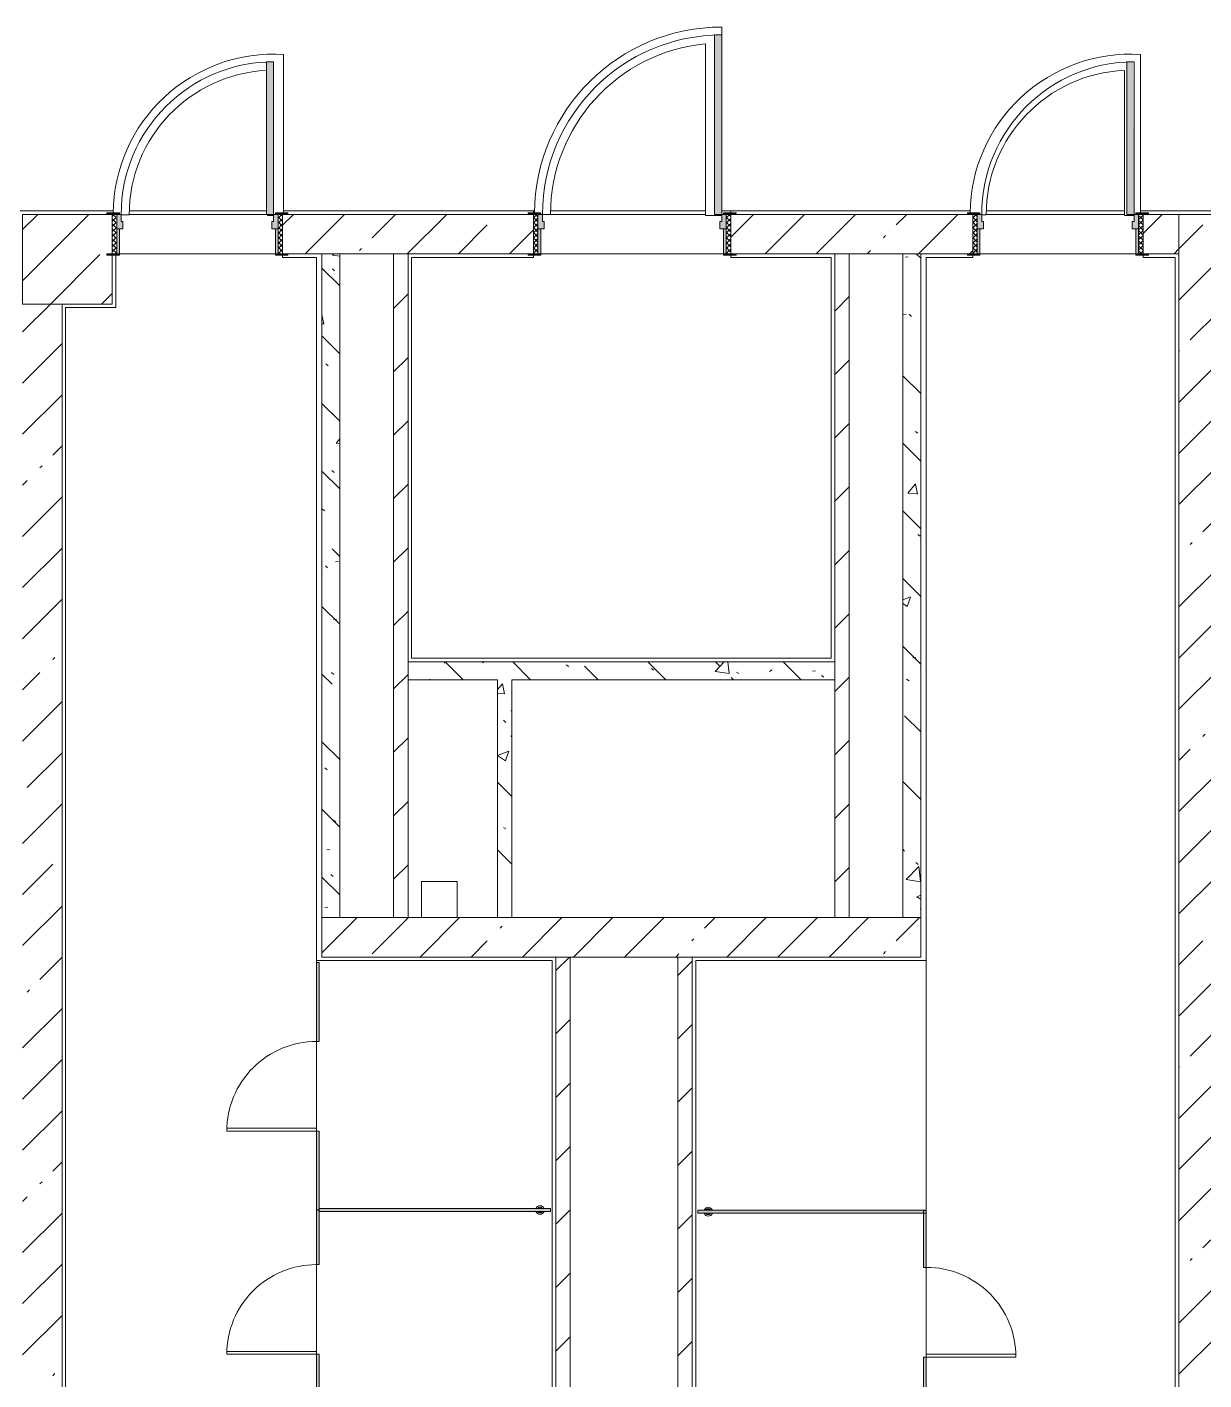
# Model space of a CAD drawing. Header units: millimetres. Extents: x -3724 to 231642, y -8553 to 29017.
# Drawn here: x 145139 to 151704, y 1402 to 8944 of the extents above; entities that cross this region are included whole.
import ezdxf

# ---------------------------------------------------------------- set-up
doc = ezdxf.new("R2010")
doc.units = ezdxf.units.MM
for name, color, linetype, lineweight, true_color in [('A-DOOR-2', 7, 'Continuous', 5, 0xaaaaaa), ('A-DOOR-3', 7, 'Continuous', 5, 0xe2e2e2), ('A-DOOR-FRAM-3', 7, 'Continuous', 5, 0xe2e2e2), ('A-DOOR-FRAM-4', 7, 'Continuous', 5, 0xaaaaaa), ('A-FLOR-1', 7, 'Continuous', 5, 0xaaaaaa), ('A-GENM-2', 7, 'Continuous', 5, 0xe2ddcd), ('I-WALL-5', 7, 'Continuous', 5, 0x787878)]:
    doc.layers.add(name, color=color, linetype=linetype, lineweight=lineweight, true_color=true_color)
for name, color, linetype, lineweight in [('A-DOOR-4', 7, 'Continuous', 5), ('A-GENM-1', 7, 'Continuous', 5), ('A-WALL', 7, 'Continuous', 9), ('I-WALL-3', 7, 'Continuous', 5), ('S-COLS-2', 7, 'Continuous', 5)]:
    doc.layers.add(name, color=color, linetype=linetype, lineweight=lineweight)
pattern_1 = [(45, (79704.28, 0), (-285.1231, 285.1231), []), (45, (79989.4, 0), (-285.1231, 285.1231), [504.031, -100.806, 16.764, -84.042])]
pattern_2 = [(45, (79704.28, 0), (-176.7767, 176.7767), [])]
pattern_3 = [(135, (79704.3, 0), (-377.1708, -377.1708), [533.4, -88.9, 17.78, -88.9]), (135, (79704.3, 376.94), (-377.1708, -377.1708), []), (50, (79704.3, 0), (637.6445, -55.7866), [66.675, -733.425]), (355, (79704.3, 0), (-123.3494, 668.699), [53.34, -586.74]), (100.451, (79757.4, -4.65), (514.299, 612.908), [56.665, -623.315]), (46.184, (79704.3, 177.8), (948.7764, -147.15), [100.012, -1100.137]), (96.636, (79783.3, 165.5), (830.909, 865.997), [84.998, -934.973]), (351.184, (79704.3, 177.8), (830.918, 865.988), [80.01, -880.11]), (21, (79793.2, 133.35), (530.6506, -357.9283), [66.675, -733.425]), (326, (79793.2, 133.35), (216.308, 644.6585), [53.34, -586.74]), (71.451, (79837.4, 103.5), (746.9596, 286.7243), [56.665, -623.315]), (37.5, (79704.28, 0), (10.8105, 295.9426), [16.764, -562.864, 16.764, -578.866, -588.962]), (37.5, (79704.28, 0), (10.8105, 295.9426), [-1175.258, 16.764, -572.198]), (7.5, (79704.28, 0), (233.8692, 350.6318), [16.764, -322.834, 16.764, -549.529, -224.472]), (7.5, (79704.28, 0), (233.8692, 350.6318), [-905.891, 16.764, -207.708]), (327.5, (79506.03, 0), (474.5678, -20.0513), [16.764, -205.486, 16.764, -676.656, -920.115]), (327.5, (79506.03, 0), (474.5678, -20.0513), [-915.67, 16.764, -903.351]), (317.5, (79417.13, 0), (518.4522, 88.9934), [16.764, -272.161, 16.764, -443.738, -653.415]), (317.5, (79417.13, 0), (518.4522, 88.9934), [-749.427, 16.764, -636.651])]
pattern_4 = [(135, (1826.41, 174.685), (-14.14214, -14.14214), []), (225, (1826.41, 174.685), (14.14214, -14.14214), [])]
pattern_5 = [(45, (-296.384, 174.685), (-14.1421, 14.1421), []), (135, (-296.384, 174.685), (-14.1421, -14.1421), [])]

# ---------------------------------------------------------------- blocks, each defined once
blk = doc.blocks.new('BSC_Колонна _Прямоугольная - 500х500-V172-1_3_1_птичка')
at = {"layer": 'S-COLS-2'}
h = blk.add_hatch(dxfattribs=at)
h.set_pattern_fill('FP_133', color=256, style=0, pattern_type=2)
h.set_pattern_definition([(45, (-65660, -7650), (-285.1231, 285.1231), []), (45, (-65374.88, -7650), (-285.1231, 285.1231), [504.031, -100.806, 16.764, -84.042])])
h.paths.add_polyline_path([(-30, -250), (250, -250), (250, 22), (220, 22), (220, 30), (250, 30), (250, 250), (-250, 250), (-250, -250)])
for p, q in [((220, 250), (-250, 250)), ((-250, 250), (-250, -250)), ((250, -250), (250, 22)), ((-250, -250), (250, -250))]:
    blk.add_line(p, q, dxfattribs=at)
blk = doc.blocks.new('110_Дверь_СКБ_1Ст_Внутренняя1 - Д-7_л__950x2100h_Туалет-21784696-1_3_1_птичка')
at = {"layer": 'A-DOOR-2'}
h = blk.add_hatch(dxfattribs=at)
h.set_pattern_fill('FP_98', color=256, style=0, pattern_type=2)
h.set_pattern_definition(pattern_4)
h.paths.add_polyline_path([(487.5, -110), (487.5, 110), (462.5, 110), (462.5, -110)])
at = {"layer": 'A-DOOR-3'}
h = blk.add_hatch(color=256, dxfattribs=at)
h.paths.add_polyline_path([(447.5, 30), (462.5, 30), (462.5, 110), (437.5, 110), (437.5, 70), (427.5, 70), (427.5, 30), (437.5, 30)])
h.paths.add_polyline_path([(-437.5, 30), (-402.5, 30), (-402.5, 70), (-412.5, 70), (-412.5, 110), (-437.5, 108), (-437.5, 86)])
at = {"layer": 'A-DOOR-FRAM-3'}
for points in [[(437.5, 110), (431.8, 960), (397.5, 960), (397.5, 110)], [(-437.5, 110), (-422.5, 110), (-422.5, 118), (-492.5, 117.6), (-492.5, 110), (-462.5, 110)], [(513.8, 110), (517.5, 110), (517.5, 118), (447.5, 118), (447.5, 110), (487.5, 110)], [(-422.5, -110), (-422.5, 30), (-437.5, 30), (-437.5, -110)], [(462.5, -110), (462.5, 30), (447.5, 30), (447.5, -110)], [(-462.5, -118), (-422.5, -118), (-422.5, -110), (-492.5, -110), (-492.5, -118)], [(480.2, -118), (517.5, -118), (517.5, -110), (447.5, -110), (447.5, -118), (462.5, -118)]]:
    blk.add_hatch(color=256, dxfattribs=at).paths.add_polyline_path(points)
at = {"layer": 'A-DOOR-FRAM-4'}
h = blk.add_hatch(dxfattribs=at)
h.set_pattern_fill('FP_99', color=256, style=0, pattern_type=2)
h.set_pattern_definition(pattern_5)
h.paths.add_polyline_path([(-437.5, -110), (-437.5, 110), (-462.5, 108), (-462.5, -110)])
at = {"layer": 'A-DOOR-2'}
for p, q in [((437.5, 960), (397.5, 960)), ((397.5, 960), (397.5, 110)), ((437.5, 110), (437.5, 960)), ((397.5, 110), (437.5, 110))]:
    blk.add_line(p, q, dxfattribs=at)
blk.add_arc((437.5, 110), 850, 90, 180, dxfattribs=at)
at = {"layer": 'A-DOOR-FRAM-4'}
for p, q in [((-422.5, 118), (-492.5, 118)), ((-492.5, 118), (-492.5, 110)), ((-492.5, 110), (-422.5, 110)), ((-437.5, 110), (-462.5, 110)), ((-462.5, 110), (-462.5, -110)), ((-412.5, 110), (-437.5, 110)), ((-437.5, 110), (-437.5, 30)), ((-437.5, -110), (-437.5, 110)), ((-422.5, 110), (-437.5, 110)), ((-437.5, 110), (-437.5, 109)), ((-437.5, 109), (-422.5, 109)), ((-422.5, 110), (-422.5, 118)), ((-422.5, 109), (-422.5, 110)), ((-412.5, 70), (-412.5, 110)), ((437.5, 110), (437.5, 70)), ((462.5, 110), (437.5, 110)), ((517.5, 118), (447.5, 118)), ((447.5, 118), (447.5, 110)), ((462.5, 110), (447.5, 110)), ((447.5, 110), (447.5, 109)), ((447.5, 110), (517.5, 110)), ((447.5, 109), (462.5, 109)), ((462.5, 30), (462.5, 110)), ((487.5, 110), (462.5, 110)), ((462.5, 110), (462.5, -110)), ((462.5, 109), (462.5, 110)), ((487.5, -110), (487.5, 110)), ((517.5, 110), (517.5, 118)), ((-437.5, 30), (-402.5, 30)), ((-422.5, 30), (-437.5, 30)), ((-437.5, 30), (-437.5, -110)), ((-422.5, -110), (-422.5, 30)), ((-402.5, 70), (-412.5, 70)), ((-402.5, 30), (-402.5, 70)), ((437.5, 70), (427.5, 70)), ((427.5, 70), (427.5, 30)), ((427.5, 30), (462.5, 30)), ((462.5, 30), (447.5, 30)), ((447.5, 30), (447.5, -110)), ((462.5, -110), (462.5, 30)), ((-422.5, -110), (-492.5, -110)), ((-492.5, -110), (-492.5, -118)), ((-492.5, -118), (-422.5, -118)), ((-462.5, -110), (-437.5, -110)), ((-437.5, -110), (-422.5, -110)), ((-422.5, -118), (-422.5, -110)), ((447.5, -110), (462.5, -110)), ((517.5, -110), (447.5, -110)), ((447.5, -110), (447.5, -118)), ((447.5, -118), (517.5, -118)), ((462.5, -110), (487.5, -110)), ((517.5, -118), (517.5, -110))]:
    blk.add_line(p, q, dxfattribs=at)
blk = doc.blocks.new('110_Дверь_СКБ_1Ст_Внутренняя1 - Д-7_л__950x2100h_Туалет-V201-1_3_1_птичка')
at = {"layer": 'A-DOOR-2'}
h = blk.add_hatch(dxfattribs=at)
h.set_pattern_fill('FP_98', color=256, style=0, pattern_type=2)
h.set_pattern_definition(pattern_4)
h.paths.add_polyline_path([(462.5, -110), (487.5, -110), (487.5, 110), (462.5, 110), (462.5, 86)])
at = {"layer": 'A-DOOR-3'}
h = blk.add_hatch(color=256, dxfattribs=at)
h.paths.add_polyline_path([(447.5, 30), (462.5, 30), (462.5, 110), (437.5, 110), (437.5, 70), (427.5, 70), (427.5, 30), (437.5, 30)])
h.paths.add_polyline_path([(-437.5, 30), (-402.5, 30), (-402.5, 70), (-412.5, 70), (-412.5, 110), (-437.5, 108), (-437.5, 86)])
at = {"layer": 'A-DOOR-FRAM-3'}
for points in [[(403.5, 110), (437.5, 110), (437.5, 960), (397.5, 960), (397.5, 110)], [(-437.5, 110), (-422.5, 110), (-422.5, 118), (-492.5, 118), (-492.5, 110), (-442.5, 110)], [(462.5, 110), (517.5, 110), (517.5, 118), (447.5, 118), (447.5, 110)], [(-422.5, -110), (-422.5, 30), (-437.5, 30), (-437.5, -110)], [(462.5, -110), (462.5, 30), (447.5, 30), (447.5, -110)], [(-442.5, -118), (-422.5, -118), (-422.5, -110), (-492.5, -110), (-492.5, -118), (-462.5, -118)], [(447.5, -118), (517.5, -118), (517.5, -110), (447.5, -110)]]:
    blk.add_hatch(color=256, dxfattribs=at).paths.add_polyline_path(points)
at = {"layer": 'A-DOOR-FRAM-4'}
h = blk.add_hatch(dxfattribs=at)
h.set_pattern_fill('FP_99', color=256, style=0, pattern_type=2)
h.set_pattern_definition(pattern_5)
h.paths.add_polyline_path([(-462.5, -110), (-437.5, -110), (-442.5, 110), (-462.5, 110), (-462.5, 86)])
at = {"layer": 'A-DOOR-2'}
for p, q in [((437.5, 960), (397.5, 960)), ((397.5, 960), (397.5, 110)), ((437.5, 110), (437.5, 960)), ((397.5, 110), (437.5, 110))]:
    blk.add_line(p, q, dxfattribs=at)
blk.add_arc((437.5, 110), 850, 90, 180, dxfattribs=at)
at = {"layer": 'A-DOOR-FRAM-4'}
for p, q in [((-422.5, 118), (-492.5, 118)), ((-492.5, 118), (-492.5, 110)), ((-492.5, 110), (-422.5, 110)), ((-437.5, 110), (-462.5, 110)), ((-462.5, 110), (-462.5, -110)), ((-412.5, 110), (-437.5, 110)), ((-437.5, 110), (-437.5, 30)), ((-437.5, -110), (-437.5, 110)), ((-422.5, 110), (-437.5, 110)), ((-437.5, 110), (-437.5, 109)), ((-437.5, 109), (-422.5, 109)), ((-422.5, 110), (-422.5, 118)), ((-422.5, 109), (-422.5, 110)), ((-412.5, 70), (-412.5, 110)), ((437.5, 110), (437.5, 70)), ((462.5, 110), (437.5, 110)), ((517.5, 118), (447.5, 118)), ((447.5, 118), (447.5, 110)), ((462.5, 110), (447.5, 110)), ((447.5, 110), (447.5, 109)), ((447.5, 110), (517.5, 110)), ((447.5, 109), (462.5, 109)), ((462.5, 30), (462.5, 110)), ((487.5, 110), (462.5, 110)), ((462.5, 110), (462.5, -110)), ((462.5, 109), (462.5, 110)), ((487.5, -110), (487.5, 110)), ((517.5, 110), (517.5, 118)), ((-437.5, 30), (-402.5, 30)), ((-422.5, 30), (-437.5, 30)), ((-437.5, 30), (-437.5, -110)), ((-422.5, -110), (-422.5, 30)), ((-402.5, 70), (-412.5, 70)), ((-402.5, 30), (-402.5, 70)), ((437.5, 70), (427.5, 70)), ((427.5, 70), (427.5, 30)), ((427.5, 30), (462.5, 30)), ((462.5, 30), (447.5, 30)), ((447.5, 30), (447.5, -110)), ((462.5, -110), (462.5, 30)), ((-422.5, -110), (-492.5, -110)), ((-492.5, -110), (-492.5, -118)), ((-492.5, -118), (-422.5, -118)), ((-462.5, -110), (-437.5, -110)), ((-437.5, -110), (-422.5, -110)), ((-422.5, -118), (-422.5, -110)), ((447.5, -110), (462.5, -110)), ((517.5, -110), (447.5, -110)), ((447.5, -110), (447.5, -118)), ((447.5, -118), (517.5, -118)), ((462.5, -110), (487.5, -110)), ((517.5, -118), (517.5, -110))]:
    blk.add_line(p, q, dxfattribs=at)
blk = doc.blocks.new('110_Дверь_СКБ_1Ст_Внутренняя1 - Д-4 _л_ 1100x2100h_су мгн-32399982-1_3_1_птичка')
at = {"layer": 'A-DOOR-2'}
h = blk.add_hatch(dxfattribs=at)
h.set_pattern_fill('FP_42', color=256, style=0, pattern_type=2)
h.set_pattern_definition([(135, (1751.41, 174.685), (-14.14214, -14.14214), []), (225, (1751.41, 174.685), (14.14214, -14.14214), [])])
h.paths.add_polyline_path([(537.5, -110), (562.5, -110), (562.5, 110), (537.5, 110), (537.5, -30.2)])
at = {"layer": 'A-DOOR-3'}
h = blk.add_hatch(color=256, dxfattribs=at)
h.paths.add_polyline_path([(522.5, 30), (537.5, 30), (537.5, 110), (512.5, 110), (512.4, 70), (502.5, 70), (502.5, 30), (522.4, 30)])
h.paths.add_polyline_path([(-497.5, 30), (-477.5, 30), (-477.5, 70), (-487.5, 70), (-487.5, 110), (-512.5, 109), (-512.5, 30)])
at = {"layer": 'A-DOOR-FRAM-3'}
for points in [[(511.8, 110), (512.5, 110), (512.5, 1110), (472.5, 1110), (472.5, 110)], [(-519.7, 110), (-497.5, 110), (-497.5, 118), (-567.5, 118), (-567.5, 110), (-526.8, 110)], [(529.1, 110), (592.5, 110), (592.5, 118), (522.5, 118), (522.5, 110)], [(-497.5, -110), (-497.5, 30), (-512.5, 30), (-512.5, -110)], [(537.5, -110), (537.5, 30), (522.5, 29.6), (522.5, -110)], [(-533.8, -118), (-497.5, -118), (-497.5, -110), (-567.5, -110), (-567.5, -118), (-537.5, -118)], [(559.5, -118), (592.5, -118), (592.5, -110), (522.5, -110), (522.5, -118), (537.5, -118)]]:
    blk.add_hatch(color=256, dxfattribs=at).paths.add_polyline_path(points)
at = {"layer": 'A-DOOR-FRAM-4'}
h = blk.add_hatch(dxfattribs=at)
h.set_pattern_fill('FP_43', color=256, style=0, pattern_type=2)
h.set_pattern_definition([(45, (-371.384, 174.685), (-14.1421, 14.1421), []), (135, (-371.384, 174.685), (-14.1421, -14.1421), [])])
h.paths.add_polyline_path([(-537.5, -110), (-512.5, -110), (-512.5, 110), (-537.5, 110), (-537.5, 86)])
at = {"layer": 'A-DOOR-2'}
for p, q in [((512.5, 1110), (472.5, 1110)), ((472.5, 1110), (472.5, 110)), ((512.5, 110), (512.5, 1110)), ((472.5, 110), (512.5, 110))]:
    blk.add_line(p, q, dxfattribs=at)
blk.add_arc((512.5, 110), 1000, 90, 180, dxfattribs=at)
at = {"layer": 'A-DOOR-FRAM-4'}
for p, q in [((-497.5, 118), (-567.5, 118)), ((-567.5, 118), (-567.5, 110)), ((-567.5, 110), (-497.5, 110)), ((-512.5, 110), (-537.5, 110)), ((-537.5, 110), (-537.5, -110)), ((-487.5, 110), (-512.5, 110)), ((-512.5, 110), (-512.5, 30)), ((-512.5, -110), (-512.5, 110)), ((-497.5, 110), (-512.5, 110)), ((-512.5, 110), (-512.5, 109)), ((-512.5, 109), (-497.5, 109)), ((-497.5, 110), (-497.5, 118)), ((-497.5, 109), (-497.5, 110)), ((-487.5, 70), (-487.5, 110)), ((512.5, 110), (512.5, 70)), ((537.5, 110), (512.5, 110)), ((592.5, 118), (522.5, 118)), ((522.5, 118), (522.5, 110)), ((537.5, 110), (522.5, 110)), ((522.5, 110), (522.5, 109)), ((522.5, 110), (592.5, 110)), ((522.5, 109), (537.5, 109)), ((537.5, 30), (537.5, 110)), ((562.5, 110), (537.5, 110)), ((537.5, 110), (537.5, -110)), ((537.5, 109), (537.5, 110)), ((562.5, -110), (562.5, 110)), ((592.5, 110), (592.5, 118)), ((-512.5, 30), (-477.5, 30)), ((-497.5, 30), (-512.5, 30)), ((-512.5, 30), (-512.5, -110)), ((-497.5, -110), (-497.5, 30)), ((-477.5, 70), (-487.5, 70)), ((-477.5, 30), (-477.5, 70)), ((512.5, 70), (502.5, 70)), ((502.5, 70), (502.5, 30)), ((502.5, 30), (537.5, 30)), ((537.5, 30), (522.5, 30)), ((522.5, 30), (522.5, -110)), ((537.5, -110), (537.5, 30)), ((-497.5, -110), (-567.5, -110)), ((-567.5, -110), (-567.5, -118)), ((-567.5, -118), (-497.5, -118)), ((-537.5, -110), (-512.5, -110)), ((-512.5, -110), (-497.5, -110)), ((-497.5, -118), (-497.5, -110)), ((522.5, -110), (537.5, -110)), ((592.5, -110), (522.5, -110)), ((522.5, -110), (522.5, -118)), ((522.5, -118), (592.5, -118)), ((537.5, -110), (562.5, -110)), ((592.5, -118), (592.5, -110))]:
    blk.add_line(p, q, dxfattribs=at)
blk = doc.blocks.new('131_Сантехническая перегородка_Дверь_ поз_4 - СД-1-30830986-1_3_1_птичка')
at = {"layer": 'A-GENM-2'}
for points in [[(-190, 7.5), (-190, -8), (250, -8), (250, 8), (-190, 8)], [(750, -8), (1190, -8), (1190, 8), (750, 8)]]:
    blk.add_hatch(color=256, dxfattribs=at).paths.add_polyline_path(points)
at = {"layer": 'A-DOOR-4'}
for p, q in [((266, 508), (250, 508)), ((250, 8), (250, 508)), ((266, 8), (266, 508)), ((266, 8), (250, 8))]:
    blk.add_line(p, q, dxfattribs=at)
blk.add_arc((250, 8), 500, 360, 90, dxfattribs=at)
at = {"layer": 'A-GENM-1'}
for p, q in [((250, 8), (-190, 8)), ((-190, 8), (-190, -8)), ((250, -8), (250, 8)), ((1190, 8), (750, 8)), ((750, 8), (750, -8)), ((1190, -8), (1190, 8)), ((-190, -8), (250, -8)), ((750, -8), (1190, -8))]:
    blk.add_line(p, q, dxfattribs=at)
blk = doc.blocks.new('131_Сантехническая перегородка_Дверь - СД-1-29846662-1_3_1_птичка')
at = {"layer": 'A-GENM-2'}
for points in [[(0, 8), (0, -8), (317.3, -7.8), (317.3, 8), (197.1, 8)], [(817.3, -8), (1119.2, -7.8), (1119.2, 8), (817.3, 8), (817.3, -7.8)]]:
    blk.add_hatch(color=256, dxfattribs=at).paths.add_polyline_path(points)
at = {"layer": 'A-DOOR-4'}
for p, q in [((333.3, -8), (317.3, -8)), ((317.3, -8), (317.3, -508)), ((333.3, -8), (333.3, -508)), ((333.3, -508), (317.3, -508))]:
    blk.add_line(p, q, dxfattribs=at)
blk.add_arc((317.3, -8), 500, 270, 0, dxfattribs=at)
at = {"layer": 'A-GENM-1'}
for p, q in [((317.3, 8), (0, 8)), ((0, 8), (0, -8)), ((317.3, -8), (317.3, 8)), ((1134.7, 8), (817.3, 8)), ((817.3, 8), (817.3, -8)), ((1134.7, -8), (1134.7, 8)), ((0, -8), (317.3, -8)), ((817.3, -8), (1134.7, -8))]:
    blk.add_line(p, q, dxfattribs=at)
blk = doc.blocks.new('131_Сантехническая перегородка - СП-4-30850764-1_3_1_птичка')
at = {"layer": 'A-GENM-2'}
blk.add_hatch(color=256, dxfattribs=at).paths.add_polyline_path([(428.8, -8), (1330, -8), (1330, 8), (55.2, 8), (55.2, -8), (318, -8)])
at = {"layer": 'A-GENM-1'}
for p, q in [((1330, 8), (55.2, 8)), ((55.2, 8), (55.2, -8)), ((1330, -8), (1330, 8)), ((55.2, -8), (1330, -8))]:
    blk.add_line(p, q, dxfattribs=at)
at = {"layer": 'A-GENM-1', "flags": 128}
for points in [[(126.7, 8), (126.3, 8.5), (126, 9), (125.6, 9.5), (125.2, 9.9), (124.8, 10.4), (124.4, 10.8), (123.9, 11.2), (123.5, 11.6), (123, 12), (122.5, 12.3), (122, 12.7), (121.5, 13), (121, 13.3), (120.5, 13.6), (119.9, 13.8), (119.4, 14), (118.8, 14.3), (118.2, 14.4), (117.6, 14.6), (117, 14.7), (116.5, 14.9), (115.9, 14.9), (115.3, 15), (114.7, 15.1), (114.1, 15.1), (113.5, 15.1), (112.8, 15), (112.2, 15), (111.7, 14.9), (111.1, 14.8), (110.5, 14.7), (109.9, 14.5), (109.3, 14.4), (108.7, 14.2), (108.2, 13.9), (107.6, 13.7), (107.1, 13.4), (106.5, 13.2), (106, 12.9), (105.5, 12.5), (105, 12.2), (104.5, 11.8), (104.1, 11.4), (103.6, 11), (103.2, 10.6), (102.8, 10.2), (102.4, 9.7), (102, 9.3), (101.6, 8.8), (101.3, 8.3), (101.1, 8)], [(101.1, -8), (101.4, -8.5), (101.8, -9), (102.2, -9.5), (102.6, -9.9), (103, -10.4), (103.4, -10.8), (103.8, -11.2), (104.3, -11.6), (104.7, -12), (105.2, -12.3), (105.7, -12.7), (106.2, -13), (106.8, -13.3), (107.3, -13.6), (107.9, -13.8), (108.4, -14), (109, -14.3), (109.6, -14.4), (110.1, -14.6), (110.7, -14.7), (111.3, -14.9), (111.9, -14.9), (112.5, -15), (113.1, -15.1), (113.7, -15.1), (114.3, -15.1), (114.9, -15), (115.5, -15), (116.1, -14.9), (116.7, -14.8), (117.3, -14.7), (117.9, -14.5), (118.5, -14.4), (119, -14.2), (119.6, -13.9), (120.2, -13.7), (120.7, -13.4), (121.2, -13.2), (121.7, -12.9), (122.3, -12.5), (122.7, -12.2), (123.2, -11.8), (123.7, -11.4), (124.1, -11), (124.6, -10.6), (125, -10.2), (125.4, -9.7), (125.8, -9.3), (126.1, -8.8), (126.5, -8.3), (126.7, -8)]]:
    blk.add_lwpolyline(points, dxfattribs=at)
at = {"layer": 'A-GENM-1'}
for radius, start, end in [(24.6, 19.91127, 160.08873), (17.6, 45, 135), (17.6, 45, 135), (15.1, 45, 135), (24.6, 199.91127, 340.08873), (17.6, 225, 315), (17.6, 225, 315), (15.1, 225, 315)]:
    blk.add_arc((113.9, 0), radius, start, end, dxfattribs=at)
blk = doc.blocks.new('131_Сантехническая перегородка_Дверь - СД-1-30819167-1_3_1_птичка')
at = {"layer": 'A-GENM-2'}
for points in [[(0, 7.5), (2, 7.5), (18, 7.5), (18, -8), (305.2, -8), (305.2, 8), (0, 8)], [(805.2, 8), (805.2, -8), (1109, -8), (1109, 8)]]:
    blk.add_hatch(color=256, dxfattribs=at).paths.add_polyline_path(points)
at = {"layer": 'A-DOOR-4'}
for p, q in [((321.2, 508), (305.2, 508)), ((305.2, 8), (305.2, 508)), ((321.2, 8), (321.2, 508)), ((321.2, 8), (305.2, 8))]:
    blk.add_line(p, q, dxfattribs=at)
blk.add_arc((305.2, 8), 500, 360, 90, dxfattribs=at)
at = {"layer": 'A-GENM-1'}
for p, q in [((305.2, 8), (0, 8)), ((0, 8), (0, -8)), ((305.2, -8), (305.2, 8)), ((1110.4, 8), (805.2, 8)), ((805.2, 8), (805.2, -8)), ((1110.4, -8), (1110.4, 8)), ((0, -8), (305.2, -8)), ((805.2, -8), (1110.4, -8))]:
    blk.add_line(p, q, dxfattribs=at)
blk = doc.blocks.new('131_Сантехническая перегородка - СП-4-30819166-1_3_1_птичка')
at = {"layer": 'A-GENM-2'}
blk.add_hatch(color=256, dxfattribs=at).paths.add_polyline_path([(39.9, 8), (41.3, -8), (1330, -8), (1330, 8), (41.3, 8)])
at = {"layer": 'A-GENM-1'}
for p, q in [((1330, 8), (39.9, 8)), ((39.9, 8), (39.9, -8)), ((1330, -8), (1330, 8)), ((39.9, -8), (1330, -8))]:
    blk.add_line(p, q, dxfattribs=at)
at = {"layer": 'A-GENM-1', "flags": 128}
for points in [[(111.4, 8), (111, 8.5), (110.7, 9), (110.3, 9.5), (109.9, 9.9), (109.5, 10.4), (109.1, 10.8), (108.6, 11.2), (108.2, 11.6), (107.7, 12), (107.2, 12.3), (106.7, 12.7), (106.2, 13), (105.7, 13.3), (105.2, 13.6), (104.6, 13.8), (104, 14), (103.5, 14.3), (102.9, 14.4), (102.3, 14.6), (101.7, 14.7), (101.1, 14.9), (100.6, 14.9), (100, 15), (99.4, 15.1), (98.7, 15.1), (98.1, 15.1), (97.5, 15), (96.9, 15), (96.3, 14.9), (95.8, 14.8), (95.2, 14.7), (94.6, 14.5), (94, 14.4), (93.4, 14.2), (92.9, 13.9), (92.3, 13.7), (91.8, 13.4), (91.2, 13.2), (90.7, 12.9), (90.2, 12.5), (89.7, 12.2), (89.2, 11.8), (88.8, 11.4), (88.3, 11), (87.9, 10.6), (87.5, 10.2), (87.1, 9.7), (86.7, 9.3), (86.3, 8.8), (86, 8.3), (85.8, 8)], [(85.8, -8), (86.1, -8.5), (86.5, -9), (86.9, -9.5), (87.2, -9.9), (87.6, -10.4), (88.1, -10.8), (88.5, -11.2), (89, -11.6), (89.4, -12), (89.9, -12.3), (90.4, -12.7), (90.9, -13), (91.5, -13.3), (92, -13.6), (92.6, -13.8), (93.1, -14), (93.7, -14.3), (94.3, -14.4), (94.8, -14.6), (95.4, -14.7), (96, -14.9), (96.6, -14.9), (97.2, -15), (97.8, -15.1), (98.4, -15.1), (99, -15.1), (99.6, -15), (100.2, -15), (100.8, -14.9), (101.4, -14.8), (102, -14.7), (102.6, -14.5), (103.2, -14.4), (103.7, -14.2), (104.3, -13.9), (104.8, -13.7), (105.4, -13.4), (105.9, -13.2), (106.4, -12.9), (106.9, -12.5), (107.4, -12.2), (107.9, -11.8), (108.4, -11.4), (108.8, -11), (109.3, -10.6), (109.7, -10.2), (110.1, -9.7), (110.5, -9.3), (110.8, -8.8), (111.2, -8.3), (111.4, -8)]]:
    blk.add_lwpolyline(points, dxfattribs=at)
at = {"layer": 'A-GENM-1'}
for radius, start, end in [(24.6, 19.91127, 160.08873), (17.6, 45, 135), (17.6, 45, 135), (15.1, 45, 135), (24.6, 199.91127, 340.08873), (17.6, 225, 315), (17.6, 225, 315), (15.1, 225, 315)]:
    blk.add_arc((98.6, 0), radius, start, end, dxfattribs=at)

msp = doc.modelspace()

# ---------------------------------------------------------------- hatches: boundary and pattern name
at = {"layer": 'I-WALL-3'}
h = msp.add_hatch(dxfattribs=at)
h.set_pattern_fill('FP_118', color=256, style=0, pattern_type=2)
h.set_pattern_definition(pattern_1)
h.paths.add_polyline_path([(147704, 7680), (147964.3, 7680), (147964.3, 7900), (146564.3, 7900), (146564.3, 7680), (147539.3, 7680)])
h.paths.add_polyline_path([(151564.3, 7680), (151564.3, 7900), (151364.3, 7900), (151364.3, 7680), (151394.3, 7680)])
h.paths.add_polyline_path([(150414.3, 7680), (150414.3, 7900), (149064.3, 7900), (149064.3, 7680), (150384.3, 7680)])
h = msp.add_hatch(dxfattribs=at)
h.set_pattern_fill('FP_118', color=256, style=0, pattern_type=2)
h.set_pattern_definition(pattern_1)
h.paths.add_polyline_path([(151564.3, -100), (151784.3, -100), (151784.3, 7900), (151564.3, 7900), (151564.3, -63.2)])
h = msp.add_hatch(dxfattribs=at)
h.set_pattern_fill('FP_135', color=256, style=0, pattern_type=2)
h.set_pattern_definition(pattern_2)
h.paths.add_polyline_path([(147264.3, 3980), (147264.3, 7680), (147184.3, 7680), (147184.3, 3980)])
h = msp.add_hatch(dxfattribs=at)
h.set_pattern_fill('FP_135', color=256, style=0, pattern_type=2)
h.set_pattern_definition(pattern_2)
h.paths.add_polyline_path([(149724.3, 3980), (149724.3, 7680), (149644.3, 7680), (149644.3, 3980)])
h = msp.add_hatch(dxfattribs=at)
h.set_pattern_fill('FP_118', color=256, style=0, pattern_type=2)
h.set_pattern_definition(pattern_1)
h.paths.add_polyline_path([(145334.3, 400), (145334.3, 7400), (145114.3, 7400), (145114.3, 400)])
h = msp.add_hatch(dxfattribs=at)
h.set_pattern_fill('FP_118', color=256, style=0, pattern_type=2)
h.set_pattern_definition(pattern_1)
h.paths.add_polyline_path([(146784.3, 3760), (150124.3, 3760), (150124.3, 3980), (146784.3, 3980), (146784.3, 3852.4)])
h = msp.add_hatch(dxfattribs=at)
h.set_pattern_fill('FP_135', color=256, style=0, pattern_type=2)
h.set_pattern_definition(pattern_2)
h.paths.add_polyline_path([(148169.3, 120), (148169.3, 3760), (148089.3, 3760), (148089.3, 120)])
h = msp.add_hatch(dxfattribs=at)
h.set_pattern_fill('FP_135', color=256, style=0, pattern_type=2)
h.set_pattern_definition(pattern_2)
h.paths.add_polyline_path([(148849.3, 120), (148849.3, 3760), (148769.3, 3760), (148769.3, 120)])
at = {"layer": 'I-WALL-5'}
h = msp.add_hatch(dxfattribs=at)
h.set_pattern_fill('FP_144', color=256, style=0, pattern_type=2)
h.set_pattern_definition(pattern_3)
h.paths.add_polyline_path([(146784.3, 3980), (146884.3, 3980), (146884.3, 7680), (146784.3, 7680), (146784.3, 4300.5)])
h = msp.add_hatch(dxfattribs=at)
h.set_pattern_fill('FP_144', color=256, style=0, pattern_type=2)
h.set_pattern_definition(pattern_3)
h.paths.add_polyline_path([(150124.3, 3980), (150124.3, 7680), (150024.3, 7680), (150024.3, 3980)])
h = msp.add_hatch(dxfattribs=at)
h.set_pattern_fill('FP_144', color=256, style=0, pattern_type=2)
h.set_pattern_definition(pattern_3)
h.paths.add_polyline_path([(147456.5, 5305), (149644.3, 5305), (149644.3, 5405), (147264.3, 5405), (147267.8, 5305), (147339.3, 5305)])
h = msp.add_hatch(dxfattribs=at)
h.set_pattern_fill('FP_144', color=256, style=0, pattern_type=2)
h.set_pattern_definition(pattern_3)
h.paths.add_polyline_path([(147844.3, 3980), (147844.3, 5305), (147764.3, 5305), (147764.3, 3980)])

# ---------------------------------------------------------------- linework, layer by layer
at = {"layer": 'A-FLOR-1'}
for p, q in [((149014.3, 8900), (149014.3, 8944)), ((148924.3, 8850.7), (148924.3, 7892.9)), ((146570.3, 7908), (146570.3, 8791.2)), ((151350.3, 7908), (151350.3, 8791.2)), ((151260.3, 8702.3), (151260.3, 7892.9)), ((118444.3, 7920), (145620.6, 7920)), ((145710.6, 7920), (146474.3, 7920)), ((146570.3, 7920), (147970.4, 7920)), ((147964.3, 7920), (147964.3, 7908)), ((148924.3, 7920), (148060.4, 7920)), ((150400.6, 7920), (149014.3, 7920)), ((149064.3, 7908), (149064.3, 7920)), ((150490.6, 7920), (151260.3, 7920)), ((151350.3, 7920), (152009.2, 7920)), ((145664.3, 7898), (145709.3, 7898)), ((146474.3, 7900), (145709.4, 7900)), ((146480.3, 7900), (146480.3, 7892.9)), ((146480.3, 7892.9), (146514.3, 7892.9)), ((148014.3, 7899), (148059.3, 7899)), ((148924.3, 7892.9), (149014.3, 7892.9)), ((150464.3, 7898), (150489.3, 7898)), ((151260.3, 7892.9), (151314.3, 7892.9)), ((145634.3, 7672), (145634.3, 7380)), ((146564.3, 7660), (146564.3, 7672)), ((146753.3, 7660), (146564.3, 7660)), ((146753.3, 7660), (146753.3, 3729)), ((147964.3, 7660), (147284.3, 7660)), ((147284.3, 7660), (147284.3, 5425)), ((147964.3, 7672), (147964.3, 7660)), ((149064.3, 7660), (149064.3, 7672)), ((149624.3, 7660), (149064.3, 7660)), ((149624.3, 5425), (149624.3, 7660)), ((150414.3, 7660), (150155.3, 7660)), ((150155.3, 2347.5), (150155.3, 7660)), ((150414.3, 7672), (150414.3, 7660)), ((151364.3, 7660), (151364.3, 7672)), ((151544.3, 7660), (151364.3, 7660)), ((151544.3, 515.6), (151544.3, 7660)), ((145634.3, 7380), (145354.3, 7380)), ((145354.3, 7380), (145354.3, 515.5)), ((147284.3, 5425), (149624.3, 5425)), ((147339.3, 3980), (147339.3, 4180)), ((147339.3, 4180), (147539.3, 4180)), ((147539.3, 4180), (147539.3, 3980)), ((148069.3, 3740), (146753.3, 3740)), ((148069.3, 140), (148069.3, 3740)), ((148869.3, 3740), (148869.3, 140)), ((150155.3, 3740), (148869.3, 3740)), ((146753.3, 2789), (146753.3, 3289)), ((146753.3, 1545.2), (146753.3, 2045.2)), ((150155.3, 2030.1), (150155.3, 1530.1))]:
    msp.add_line(p, q, dxfattribs=at)
for centre, radius, start, end in [((149014.3, 7899), 1045, 90, 179.50487), ((149014.3, 7900), 955, 95.40763, 180.06083), ((146514.3, 7898), 895, 86.41414, 179.35657), ((151294.3, 7898), 895, 86.41414, 179.35657), ((146514.3, 7898), 805, 92.85121, 180), ((151294.3, 7898), 805, 92.42307, 180)]:
    msp.add_arc(centre, radius, start, end, dxfattribs=at)
at = {"layer": 'A-WALL'}
for p, q in [((146884.3, 7680), (146784.3, 7680)), ((147264.3, 7680), (147184.3, 7680)), ((149724.3, 7680), (149644.3, 7680)), ((150124.3, 7680), (150024.3, 7680)), ((147264.3, 5405), (147264.3, 5305)), ((149644.3, 5305), (149644.3, 5405)), ((146784.3, 3980), (146884.3, 3980)), ((147184.3, 3980), (147264.3, 3980)), ((147764.3, 3980), (147844.3, 3980)), ((149644.3, 3980), (149724.3, 3980)), ((148169.3, 3760), (148089.3, 3760)), ((148849.3, 3760), (148769.3, 3760))]:
    msp.add_line(p, q, dxfattribs=at)
at = {"layer": 'I-WALL-3'}
for p, q in [((145709.4, 7900), (146474.3, 7900)), ((147934.3, 7900), (146594.3, 7900)), ((148058.5, 7900), (148924.3, 7900)), ((150384.3, 7900), (149094.3, 7900)), ((150489.4, 7900), (151260.3, 7900)), ((151954.3, 7900), (151394.3, 7900)), ((151564.3, 7900), (151564.3, 515.5)), ((146524.3, 7680), (145654.3, 7680)), ((146594.3, 7680), (146784.3, 7680)), ((146784.3, 7680), (146784.3, 3760)), ((146884.3, 7680), (147184.3, 7680)), ((146884.3, 3980), (146884.3, 7680)), ((147184.3, 7680), (147184.3, 3980)), ((147264.3, 7680), (147934.3, 7680)), ((147264.3, 5405), (147264.3, 7680)), ((149024.3, 7680), (148004.3, 7680)), ((149094.3, 7680), (149644.3, 7680)), ((149644.3, 7680), (149644.3, 5405)), ((149724.3, 7680), (150024.3, 7680)), ((149724.3, 3980), (149724.3, 7680)), ((150024.3, 7680), (150024.3, 3980)), ((150124.3, 7680), (150384.3, 7680)), ((150124.3, 3760), (150124.3, 7680)), ((151324.3, 7680), (150454.3, 7680)), ((151394.3, 7680), (151564.3, 7680)), ((145334.3, 400), (145334.3, 7400)), ((149644.3, 5405), (147264.3, 5405)), ((147264.3, 3980), (147264.3, 5305)), ((147264.3, 5305), (147764.3, 5305)), ((147764.3, 5305), (147764.3, 3980)), ((147844.3, 5305), (149644.3, 5305)), ((147844.3, 3980), (147844.3, 5305)), ((149644.3, 5305), (149644.3, 3980)), ((147184.3, 3980), (146884.3, 3980)), ((147764.3, 3980), (147264.3, 3980)), ((149644.3, 3980), (147844.3, 3980)), ((150124.3, 3980), (149724.3, 3980)), ((146784.3, 3760), (148089.3, 3760)), ((148089.3, 3760), (148089.3, 120)), ((148169.3, 3760), (148769.3, 3760)), ((148169.3, 120), (148169.3, 3760)), ((148769.3, 3760), (148769.3, 120)), ((148849.3, 3760), (150124.3, 3760)), ((148849.3, 120), (148849.3, 3760))]:
    msp.add_line(p, q, dxfattribs=at)

# ---------------------------------------------------------------- block references
at = {"layer": 'A-DOOR-2'}
for name, p in [('110_Дверь_СКБ_1Ст_Внутренняя1 - Д-4 _л_ 1100x2100h_су мгн-32399982-1_3_1_птичка', (148501.8, 7790)), ('110_Дверь_СКБ_1Ст_Внутренняя1 - Д-7_л__950x2100h_Туалет-V201-1_3_1_птичка', (146076.8, 7790)), ('110_Дверь_СКБ_1Ст_Внутренняя1 - Д-7_л__950x2100h_Туалет-21784696-1_3_1_птичка', (150876.8, 7790))]:
    msp.add_blockref(name, p, dxfattribs=at)
at = {"layer": 'A-GENM-1'}
for name, p, rotation in [('131_Сантехническая перегородка_Дверь_ поз_4 - СД-1-30830986-1_3_1_птичка', (146761.3, 2539), 89.99999999997657), ('131_Сантехническая перегородка_Дверь - СД-1-30819167-1_3_1_птичка', (146761.3, 1240), 89.99999999997657), ('131_Сантехническая перегородка - СП-4-30819166-1_3_1_птичка', (148099.6, 2350), 180), ('131_Сантехническая перегородка_Дверь - СД-1-29846662-1_3_1_птичка', (150147.3, 1212.8), 90.00000000002345)]:
    msp.add_blockref(name, p, dxfattribs=dict(at, rotation=rotation))
msp.add_blockref('131_Сантехническая перегородка - СП-4-30850764-1_3_1_птичка', (148825.1, 2340), dxfattribs=at)
at = {"layer": 'S-COLS-2'}
msp.add_blockref('BSC_Колонна _Прямоугольная - 500х500-V172-1_3_1_птичка', (145364.3, 7650), dxfattribs=at)

doc.saveas('drawing.dxf')
